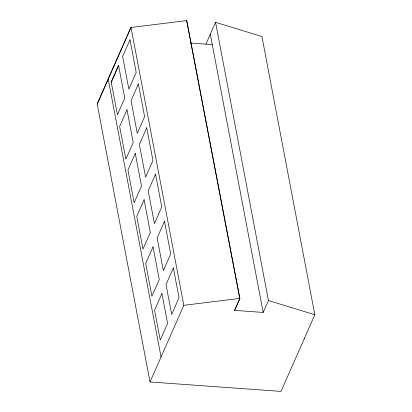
<?xml version="1.0" encoding="UTF-8"?>
<svg xmlns="http://www.w3.org/2000/svg" width="412" height="412" viewBox="0 0 412 412"><rect width="100%" height="100%" fill="white"/><g stroke="black" fill="none" stroke-linecap="round" stroke-linejoin="round"><path stroke-width="0.62" d="M97.201 104.118L131.006 27.475L186.698 20.6L239.846 298.406L234.552 310.38L263.191 312.44L268.444 300.528L215.553 22.305L261.939 36.529L314.83 314.753L281.025 391.4L150.02 381.965L97.17 103.948L130.975 27.305L183.829 305.318L150.02 381.965M111.25 82.261L118.599 65.596M205.887 44.213L215.553 22.305M234.552 310.38L239.851 298.87L186.698 20.6M183.829 305.318L239.846 298.406M190.267 42.997L212.268 44.584M268.444 300.528L314.83 314.753M304.252 338.19L304.324 338.571M210.3 34.217L263.191 312.44M108.222 79.13L161.041 356.977M118.553 65.343L111.204 82.009L117.42 114.727L124.774 98.066L118.553 65.343M129.991 39.768L122.642 56.429L128.863 89.152L136.212 72.486L129.991 39.768M126.999 109.788L119.65 126.453L125.871 159.171L133.22 142.511L126.999 109.788M138.391 83.96L131.042 100.621L137.263 133.344L144.612 116.678L138.391 83.96M135.285 153.362L127.936 170.027L134.157 202.745L141.507 186.085L135.285 153.362M146.724 127.787L139.374 144.452L145.596 177.17L152.945 160.51L146.724 127.787M144.102 199.743L136.753 216.403L142.974 249.126L150.323 232.461L144.102 199.743M155.54 174.168L148.191 190.828L154.412 223.551L161.762 206.886L155.54 174.168M153.053 246.819L145.704 263.479L151.92 296.202L159.269 279.537L153.053 246.819M164.491 221.244L157.142 237.904L163.363 270.627L170.712 253.962L164.491 221.244M161.926 293.519L154.577 310.179L160.247 339.993L167.596 323.332L161.926 293.519M173.37 267.939L166.021 284.604L171.686 314.418L179.035 297.758L173.37 267.939"/></g></svg>
